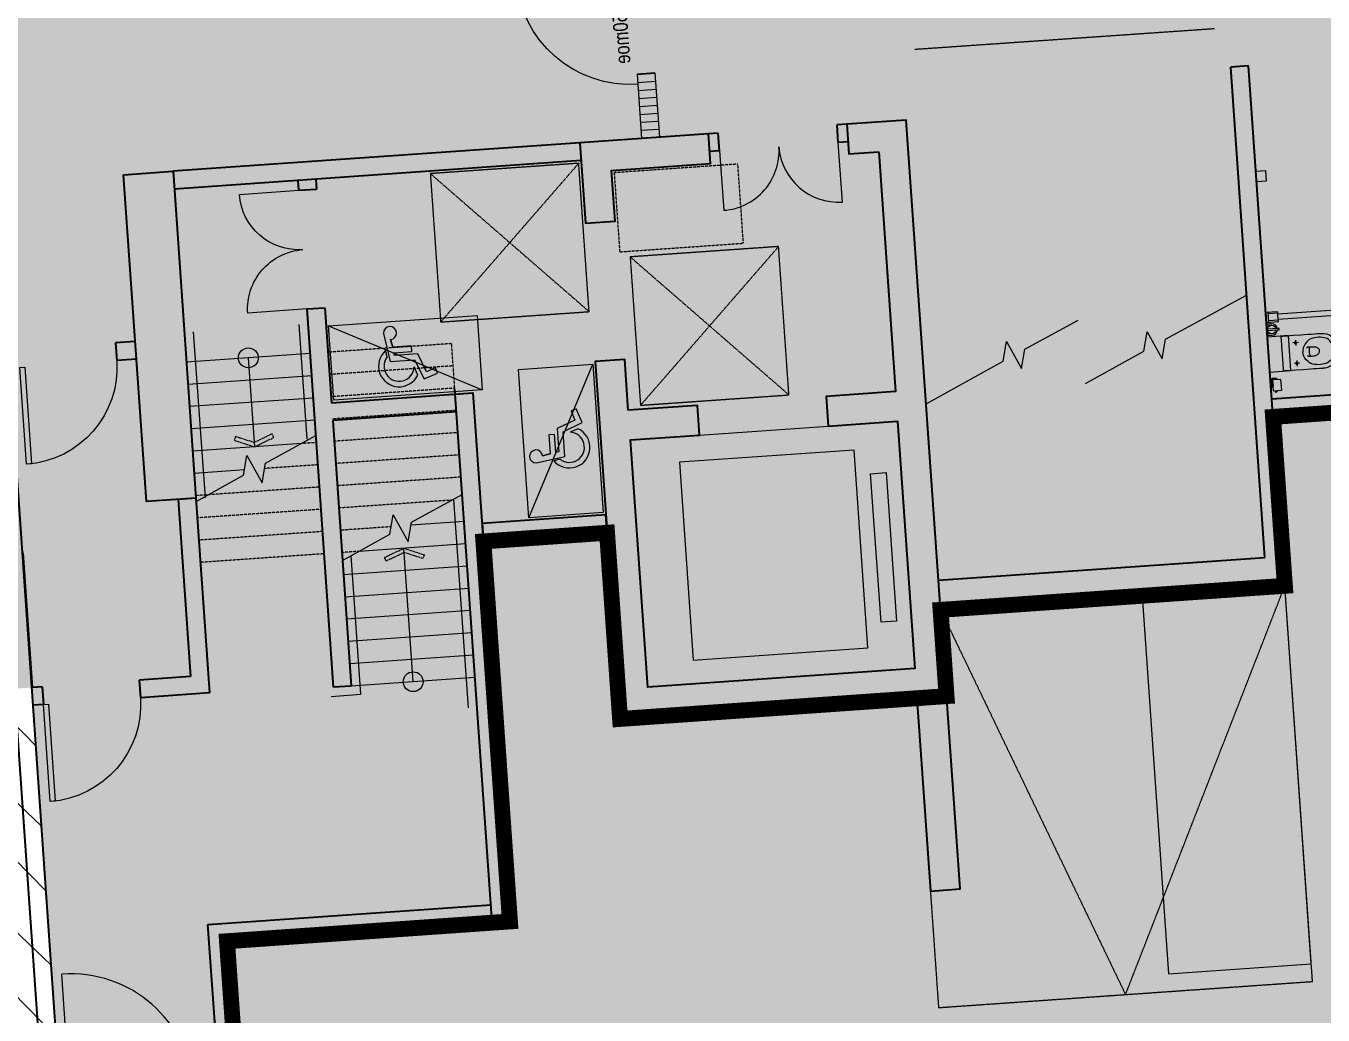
# Model space of a CAD drawing. Header units: millimetres. Extents: x 834311283 to 834708468, y 817882832 to 818197366.
# Drawn here: x 834592458 to 834605537, y 818024118 to 818034095 of the extents above; entities that cross this region are included whole.
import ezdxf
from ezdxf.xclip import XClip

# ---------------------------------------------------------------- set-up
doc = ezdxf.new("R2010")
doc.units = ezdxf.units.MM
doc.header["$LTSCALE"] = 3
doc.header["$XCLIPFRAME"] = 2
for name, pattern in [('ACAD_ISO04W033', [10, 8, -1, 0, -1]), ('B0701', [2.34375, 1.5625, -0.78125]), ('DIVIDE', [1.25, 0.5, -0.25, 0, -0.25, 0, -0.25]), ('HIDDEN', [0.375, 0.25, -0.125])]:
    doc.linetypes.add(name, pattern=pattern)
for name, color, linetype in [('_DEVELOPMENT BOUNDARY', 96, 'DIVIDE'), ('_SUBLEASE LINE', 10, 'DIVIDE'), ('BFA', 8, 'HIDDEN'), ('Hatch (CARR)', 252, 'Continuous'), ('UAJ-00XREF', 7, 'Continuous')]:
    doc.layers.add(name, color=color, linetype=linetype)
for name, color, linetype, lineweight in [('Hatch (LTC&CB)', 252, 'Continuous', 35), ('HATCH-SUBLEASE', 241, 'Continuous', 5), ('UAJ-05SYMB', 7, 'Continuous', 5), ('UAJ-22INWA', 6, 'Continuous', 35), ('UAJ-22INWA-bw', 3, 'Continuous', 35), ('UAJ-22INWA-h', 251, 'Continuous', 9), ('UAJ-22INWA-rc', 6, 'Continuous', 35), ('UAJ-23FLOR-h', 251, 'Continuous', 9), ('UAJ-23FLOR-y', 8, 'B0701', 9), ('UAJ-24STAI-a', 9, 'Continuous', 13), ('UAJ-24STAI-d', 7, 'Continuous', 5), ('UAJ-24STAI-x', 9, 'ACAD_ISO04W033', 5), ('UAJ-24STAI-y', 8, 'B0701', 9), ('UAJ-28STRU', 6, 'Continuous', 35), ('UAJ-32INFR', 7, 'Continuous', 25), ('UAJ-34RAIL-a', 1, 'Continuous', 13), ('UAJ-61ELEC', 6, 'Continuous', 13), ('UAJ-74TOIL', 8, 'Continuous', 9), ('UAJ-74TOIL-a', 8, 'Continuous', 9), ('UAJ-82MAIN-a', 7, 'Continuous', 5)]:
    doc.layers.add(name, color=color, linetype=linetype, lineweight=lineweight)
doc.layers.add('UAJ-01LAYO-$', color=32, linetype='Continuous', lineweight=5, plot=False)
doc.styles.add('Kowloon_standard', font='arial.ttf', dxfattribs={"width": 0.8, "height": 2.5})

# ---------------------------------------------------------------- blocks, each defined once
blk = doc.blocks.new('D1250')
at = {"layer": 'UAJ-32INFR'}
blk.add_line((0, 2.384185791015625e-07), (-1.192092895507812e-07, 1250), dxfattribs=at)
blk.add_arc((0, 1.192092895507812e-07), 1249.99999989376, 0, 90, dxfattribs=at)
blk = doc.blocks.new('GBP-LB02_LEV-6.53')
at = {"layer": 'UAJ-23FLOR-h'}
h = blk.add_hatch(dxfattribs=at)
h.set_pattern_fill('EARTH', color=256, scale=180, angle=45)
h.set_pattern_definition([(48.99890852994428, (833819452.4835471, 817786003.3590384), (-112.7268621600291, 1612.510668041472), [1143, -1143]), (48.99890852994428, (833819129.0015101, 817786284.568502), (-112.7268621600291, 1612.510668041472), [1143, -1143]), (48.99890852994428, (833818805.5194733, 817786565.7779655), (-112.7268621600291, 1612.510668041472), [1143, -1143]), (138.9989085299443, (833818791.4286155, 817786767.341799), (-1612.510668041472, -112.7268621600291), [1143, -1143]), (138.9989085299443, (833819072.638079, 817787090.823836), (-1612.510668041472, -112.7268621600291), [1143, -1143]), (138.9989085299443, (833819353.8475426, 817787414.3058729), (-1612.510668041472, -112.7268621600291), [1143, -1143])])
h.paths.add_polyline_path([(834607546.489914, 818192773.8916651), (834673232.9368618, 818197365.8780692), (834691373.7887626, 817937868.569913), (834685588.4607487, 817937127.6430434), (834685105.737498, 817940896.857602), (834650587.6674813, 817936476.1289068), (834651070.3907301, 817932706.9143615), (834551919.0352749, 817920008.601796), (834482026.6875536, 817893354.505612), (834383075.7475835, 817886437.076049), (834441506.4995006, 817949096.3580177), (834458453.7500002, 817967379.2999998), (834478637.6000003, 817989841.6999999), (834483448.3000003, 817995421.2999997), (834489786.8000002, 818002934.0999999), (834500656.3000004, 818016266.1), (834508244.2000003, 818025929.9), (834515683.5000002, 818035708.4999999), (834523692.1500002, 818046595.75), (834532219.3000002, 818058623.75), (834546606.4000003, 818080041.6), (834556456.7000003, 818095618.3000001), (834568418.3000003, 818115665.3), (834578621.5500003, 818133890.65), (834588349.1000003, 818152374.5), (834599172.5000002, 818174435.3000001)])
h.paths.add_polyline_path([(834640304.9205754, 818055632.724982), (834646290.8670971, 818056051.8197085), (834642791.68405, 818105910.8518904), (834636806.9000093, 818105492.4693737), (834634251.8150861, 818142031.4177986), (834610016.1973183, 818140337.1580075), (834609788.3040171, 818143597.0764725), (834587768.8782567, 818140310.2094649), (834567220.9581476, 818104369.6835257), (834565437.03285, 818101393.3793707), (834564610.1881045, 818100023.5882319), (834562784.5789996, 818096938.6312524), (834556654.2675333, 818087090.8253415), (834555720.087261, 818085606.747942), (834554860.1115384, 818084257.5104698), (834550875.6697745, 818078006.2196822), (834545204.9353101, 818069586.3739132), (834542258.3943995, 818065225.6315111), (834541362.7922996, 818063899.7744757), (834537651.0516131, 818058368.7728037), (834531077.6581107, 818048811.4306496), (834524249.2454296, 818039614.411969), (834520784.8111324, 818034888.8899139), (834515055.3396788, 818027075.672479), (834507323.9410119, 818017200.0913588), (834503054.2627076, 818011761.6223992), (834508701.854493, 817930984.42202), (834535271.705267, 817933687.1625333), (834599034.8614085, 817940173.2834697), (834631909.3504056, 817943517.3124893), (834645776.1065576, 817944927.9001964), (834645137.4445837, 817954063.3931775), (834645032.8383249, 817955559.7412419), (834644307.9897524, 817965928.697765), (834644203.3835472, 817967425.0458288), (834643505.5806562, 817977406.6319067), (834643400.9743955, 817978902.9799666), (834642523.6623843, 817991452.5625781), (834642419.056123, 817992948.9106454), (834641155.0647764, 818011283.8032656), (834643398.9266214, 818011440.903013)], flags=16)
h.paths.add_polyline_path([(834450838.26049, 817950881.8800887), (834498826.0982957, 817954236.5978773), (834500064.56546, 817936519.6245999), (834506621.1639228, 817936977.9811146), (834507095.3787206, 817930194.5365381), (834500538.7478187, 817929736.1777552), (834500559.3027261, 817929436.8825322), (834452571.8298296, 817926082.1901612)], flags=16)
at = {"layer": 'UAJ-22INWA-rc'}
blk.add_lwpolyline([(834592806.728719, 818023278.223179), (834592043.7580863, 818034192.2084942), (834591864.1963178, 818034179.6557542), (834592627.1670638, 818023265.6704421), (834592085.1543832, 818023227.7822833), (834592097.7247996, 818023048.2179267), (834592919.0381147, 818023105.6351657), (834592906.4854492, 818023285.1958003)], close=True, dxfattribs=at)
at = {"layer": 'UAJ-32INFR', "rotation": 3.998856175386646}
blk.add_blockref('D1250', (834592906.4854493, 818023285.1958001), dxfattribs=at)
blk = doc.blocks.new('GBP-STR-B02-L1')
at = {"layer": 'UAJ-28STRU'}
for p, q in [((834598042.4071919, 818032915.8434765), (834593942.3788391, 818032629.2200559)), ((834598054.9599366, 818032736.2817084), (834593954.9315839, 818032449.6582878))]:
    blk.add_line(p, q, dxfattribs=at)
for points in [[(834601056.0245696, 818032825.7862744), (834601225.1379356, 818030406.6902306), (834600526.8421704, 818030357.8740013), (834600547.7634115, 818030058.6043875), (834601246.0591767, 818030107.4206169), (834601420.402853, 818027613.5071696), (834598726.9763299, 818027425.2159992), (834598552.598009, 818029919.1270306), (834599250.659106, 818029967.926855), (834599229.7378649, 818030267.1964687), (834598531.7114125, 818030218.3990601), (834598495.9709588, 818030729.651317), (834598196.7013452, 818030708.730076), (834598448.6279602, 818027105.0251427), (834601441.3240942, 818027314.237556), (834601577.3121617, 818025368.985067), (834601876.5817753, 818025389.9063082), (834601334.3729421, 818033145.9771292), (834600735.8337148, 818033104.1346469), (834600756.754956, 818032804.8650333)], [(834598042.4071918, 818032915.8434765), (834598099.068887, 818032105.3216065), (834598398.3385006, 818032126.2428476), (834598362.5980465, 818032637.4951041), (834599360.1634256, 818032707.2325745), (834599339.2421844, 818033006.5021881)], [(834593443.5961497, 818032594.3513205), (834593942.3788391, 818032629.2200559), (834594172.8611798, 818029332.2664787), (834593674.0784904, 818029297.3977432)]]:
    blk.add_lwpolyline(points, close=True, dxfattribs=at)
at = {"layer": 'UAJ-28STRU', "elevation": -4.521864116861238e-09}
blk.add_lwpolyline([(834597158.7602748, 818025050.069998), (834596786.0134956, 818030382.0569483), (834596965.5752636, 818030394.6096929), (834597338.3220428, 818025062.6227425)], close=True, dxfattribs=at)
blk = doc.blocks.new('*U466')
at = {"layer": 'UAJ-74TOIL-a'}
blk.add_lwpolyline([(745.3031033825057, -24.9999954732165), (119.5230784528528, -24.99999737739563), (119.5230785720621, -49.99999749660492), (-2.384185791015625e-07, -50.00000023841858), (0, 49.99999976158142), (119.5230788104807, 50.00000250339508), (119.5230786912714, 25.00000250339508), (745.3031033825057, 25.00000440757421, -1.000000000166267)], format="xyb", close=True, dxfattribs=at)
for points in [[(19.99999988079071, -49.96079778671265), (20, 49.96160244941711)], [(119.5230785720621, 35.00000250339508), (19.99999988079071, 35.00000262260437)], [(119.5230788104807, 25.00000250339508), (119.5230785720621, -24.99999737739563)], [(119.5230788104807, -34.99999725818634), (19.99999988079071, -34.99999725818634)]]:
    blk.add_lwpolyline(points, dxfattribs=at)
blk = doc.blocks.new('*U475')
at = {"layer": 'UAJ-74TOIL-a'}
blk.add_lwpolyline([(-403.2547767960787, -176.5887717530568), (-401.1745811090077, -176.5887816244503), (-396.9964720581484, -176.5888014512893), (-382.9141568905179, -176.5888682776713), (-362.1431173442252, -176.5889668448071), (-335.8186394702789, -176.5890917653014), (-305.0760093197023, -176.5892376517295), (-271.0505129435478, -176.589399116725), (-197.6920657184819, -176.5897472327633), (-124.8255862032674, -176.5900930142088), (-91.41504946441273, -176.5902515609487), (-61.53336280609074, -176.5903933618683), (-36.31581227931019, -176.5905130295287), (-16.8976839351235, -176.5906051765342), (-4.414263824524824, -176.5906644155039), (-1.127846247763955, -176.5906800109078), (-0.000837998537463136, -176.5906853590277), (-0.0008191763627110049, -172.6242930121807), (-0.0007659832917852327, -161.4149233363278), (-0.0006833294464740902, -143.9972873784718), (-0.0005761249485658482, -121.4060961855866), (-0.0004492799198487774, -94.67606080470432), (-0.000307704511214979, -64.8418922828132), (-3.041350282728672e-09, -4.030880518257618e-09), (0.000307698457618244, 64.841892274766), (0.0004492738662520424, 94.67606079665711), (0.0005761188804171979, 121.4060961775394), (0.0006833233928773552, 143.99728737041), (0.0007659772381884977, 161.414923328266), (0.0008191703091142699, 172.6242930041335), (0.000837992483866401, 176.5906853509659), (-1.126170256742625, 176.5906906991004), (-4.412587833503494, 176.5907062944898), (-16.89600794410217, 176.5907655334595), (-36.31413628830342, 176.5908576804795), (-61.53168681506941, 176.5909773481399), (-91.4133734733914, 176.591119149045), (-124.8239102122461, 176.5912776957848), (-197.6903897274606, 176.5916234772303), (-271.0488369525265, 176.5919715932687), (-305.0743333286955, 176.5921330582642), (-335.8169634792575, 176.5922789447068), (-362.1414413532038, 176.5924038651865), (-382.9124808994966, 176.5925024323224), (-396.9947960671125, 176.5925692587043), (-401.1729051179864, 176.5925890855433), (-403.2531008050573, 176.5925989569369), (-406.7744779336354, 176.5511125279882), (-413.1181535237265, 176.2537493053824), (-421.8633544653421, 175.4411814304185), (-432.5893076484354, 173.8540810444392), (-458.3003782990418, 167.3189713047759), (-486.8851805953745, 154.5737972169591), (-501.2032983356912, 145.2241163957806), (-514.9775296573644, 133.5439359115553), (-527.7871014504199, 119.2739279055968), (-539.2112406048254, 102.1547645191895), (-548.8291740105633, 81.9271178937197), (-556.2201285576302, 58.33166017047188), (-560.9633311360085, 31.10906349078869), (-562.6380086356658, -4.030880518257618e-09), (-562.2106849056872, -15.77749652523198), (-560.9636239062092, -30.58636327923159), (-558.9494225753442, -44.4572755175468), (-556.2206778512191, -57.42090849170927), (-552.8299866720481, -69.50793745326519), (-548.8299459759, -80.74903765373165), (-544.2731527009746, -91.17488434465486), (-539.2122037853842, -100.816152777581), (-533.6996961672994, -109.7035182040127), (-527.7882267848618, -117.8676558755105), (-521.5303925762128, -125.3392410435772), (-514.9787904794939, -132.148948959788), (-508.1860174328467, -138.3274548756599), (-501.2046703744418, -143.9054340427392), (-486.8866419748665, -153.3825131365738), (-472.4454807859584, -160.8255882536032), (-458.3019623128785, -166.480061406095), (-444.876862060788, -170.5913346063171), (-432.590955534848, -173.4048098665662), (-421.8650182402489, -175.1658891990664), (-413.1198256821372, -176.1199746161437), (-409.6215010246378, -176.3710827352188), (-406.7761533656885, -176.5124681300513), (-404.6363796434744, -176.5748060521582)], close=True, dxfattribs=at)
for points in [[(-519.6289141061861, 1.204545791624696), (-518.0965493066469, 21.5065928697295), (-513.7301351656351, 41.54180856379389), (-506.8754036764149, 60.77683923071891), (-497.8780868322792, 78.67833122739103), (-487.083916626565, 94.7129309107113), (-474.8386250525073, 108.3472846375953), (-461.4879441034282, 119.048038764915), (-447.3776057726209, 126.2818396495713), (-431.8269456216804, 131.1193393306457), (-414.2910534964903, 134.908976884064), (-395.3194866025442, 137.5342730095144), (-375.461802145277, 138.8787484067434), (-355.2675573301385, 138.8259237754392), (-335.2863093625783, 137.2593198153045), (-316.0676154480752, 134.0624572260713), (-298.1610327920498, 129.1188567074423), (-281.1848356842529, 121.5875898352097), (-264.7423578730086, 110.9389588479389), (-249.3667531369865, 97.5233304680005), (-235.5911752548272, 81.69107141775021), (-223.9487780051859, 63.792548419573), (-214.9727151667321, 44.17812819581013), (-209.196140518121, 23.19817746881745), (-207.1522078380076, 1.20306296099443)], [(-519.6289141061861, 1.204545791624696), (-518.0967420066736, -19.10105949995341), (-513.7305180295807, -39.13906295374909), (-506.8759691070882, -58.37629537620523), (-497.8788221714203, -76.27958757376473), (-487.0848041547433, -92.31577035284135), (-474.8396419892961, -105.9516745198489), (-461.4890626072738, -116.6541308812302), (-447.3787929408572, -123.8899702434574), (-431.8281786933512, -128.7256951226736), (-414.2923225292034, -132.5141217406635), (-395.3207805483544, -135.1387615441199), (-375.4631088507449, -136.4831259797938), (-355.2688635362574, -136.4307264944655), (-335.2876007048908, -134.8650745348568), (-316.0688764564838, -131.6696815477189), (-298.1622468910209, -126.7280589797883), (-281.1859783059335, -119.1969286662352), (-264.7433994301682, -108.5482495159667), (-249.367667366736, -95.13218738610158), (-235.5919392185606, -79.29890813365637), (-223.9493720886094, -61.39857761567691), (-214.9731230798934, -41.78136168919445), (-209.1963492953801, -20.79742621129844), (-207.1522078380076, 1.20306296099443)], [(-249.4608997717587, 39.39197494235123), (-249.6656671605451, 39.77548434729397), (-250.2660872945416, 40.79412724319263), (-252.5705936039594, 43.94550159425125), (-256.20783431163, 47.26347416828503), (-258.474172443428, 48.49036484290264), (-261.0112250291277, 49.16542113806645), (-262.9163415772346, 49.3110663335101), (-265.8700435386709, 49.41391464196204), (-269.7280625839048, 49.47262981554377), (-274.346130383361, 49.4858756064059), (-279.5799786074786, 49.45231576665537), (-285.2853389267111, 49.3706140484137), (-297.5335225322488, 49.05743998498656), (-309.936534563516, 48.53566343309649), (-321.3402283840114, 47.79459440978826), (-326.3066601413302, 47.33848460164154), (-330.590457357277, 46.82354293201934), (-334.0473517023056, 46.2484331530286), (-336.533074846855, 45.61181901681994), (-340.8694785753469, 44.09432011550234), (-346.4542976184166, 41.82917816811823), (-352.7245403361012, 38.62986684303905), (-359.1172150884377, 34.3098598086217), (-365.069330235463, 28.68263073316484), (-367.7042430695001, 25.32051845142269), (-370.0178941371996, 21.56165328506904), (-371.9399094836117, 17.38271944262669), (-373.3999151537282, 12.76040113264753), (-374.3275371925265, 7.671382563668885), (-374.6524016450421, 2.092347944257199)], [(-250.2274430691614, -35.21931563751423), (-250.4322140977602, -35.60282309901959), (-251.0326438994816, -36.62146029638825), (-253.3371801179455, -39.7728127756418), (-256.9744523157424, -43.09075082911295), (-259.2408020916482, -44.31761999426817), (-261.777861084076, -44.99265221068345), (-263.6728677396168, -45.14460203997442), (-266.5989333720499, -45.26470440297271), (-270.4158344182506, -45.34909533505561), (-274.9833473150502, -45.39391087157128), (-280.1612484992511, -45.3952870478679), (-285.8093144076556, -45.34935989929363), (-297.9550461445324, -45.10013976898335), (-310.2987540202303, -44.61533876346948), (-321.7186495294009, -43.8640451656247), (-326.7316087386134, -43.37880373295047), (-331.0929441666376, -42.8153472582635), (-334.6624322503485, -42.1698117768974), (-337.299849426563, -41.43833332422946), (-341.5823183734174, -39.86577023408609), (-347.067080516892, -37.57459623808973), (-353.2075718861888, -34.37143506819848), (-359.4572285105096, -30.06291045631224), (-365.2694864190853, -24.45564613437455), (-367.8407896141143, -21.10455649835058), (-370.0977816411323, -17.35626583429985), (-371.9721420038113, -13.18660210867529), (-373.3955502058379, -8.571393288002582), (-374.2996857508115, -3.486467338749208), (-374.6162281424185, 2.092347772588255)], [(-276.1155740337272, 45.61153231091157), (-275.9693741031224, 45.2293227485934), (-275.5706868960406, 44.09484191342199), (-274.9793812895514, 42.22631158307195), (-274.2553261607682, 39.64195353520336), (-273.4583903867897, 36.35998954749084), (-272.6484428446711, 32.39864139756537), (-271.8853524115257, 27.77613086313067), (-271.2289879644522, 22.51067972183228), (-270.7392183805205, 16.62050975131569), (-270.4759125368291, 10.12384272928466), (-270.498939310477, 3.038900433384697), (-270.8681675785338, -4.616095358709572), (-271.6434662180982, -12.82292286935262), (-272.8847041062691, -21.56336032086983), (-274.6517501201452, -30.81918593558657), (-277.0044731367962, -40.57217793585733)], [(-169.2629214715125, 100.3976897482062), (-114.1875579738844, 100.3974283929419)], [(-150.3104176740017, 100.397599810778), (-150.2569405739632, 101.457458665609), (-150.0999790407514, 102.486608158084), (-149.8447224422707, 103.4798506427614), (-149.4963601465133, 104.4319884742144), (-149.060081521442, 105.3378240069724), (-148.5410759349907, 106.1921595956373), (-147.9445327551366, 106.9897975947388), (-147.2756413498428, 107.7255403588788), (-146.5395910870575, 108.3941902425868), (-145.7415713347291, 108.9905496004503), (-144.886771460835, 109.5094207869988), (-143.9803808333381, 109.9456061568344), (-143.0275888201722, 110.293908064501), (-142.0335847893002, 110.5491288645862), (-141.0035581086995, 110.7060709116049), (-139.9426981463184, 110.7595365601592), (-138.8839017955906, 110.7060608529573), (-137.855802947859, 110.5491090392898), (-136.8635914263868, 110.2938788138126), (-135.9124570544664, 109.9455678712111), (-135.0075896553608, 109.5093739062286), (-134.154179052377, 108.990494613492), (-133.3574150687928, 108.3941276877304), (-132.6224875278567, 107.7254708236287), (-131.9545862528757, 106.9897217158723), (-131.3589010671276, 106.1920780591317), (-130.8406217939191, 105.3377375481359), (-130.4049382564699, 104.4318978775409), (-130.0570402781159, 103.479756742061), (-129.8021176821057, 102.4865118363814), (-129.6453602917463, 101.4573608551873), (-129.5919579303009, 100.3975014931639), (-129.6453703463776, 99.33855101279914), (-129.8021375010139, 98.31007573535317), (-130.0570695215138, 97.31729752960382), (-130.4049765351374, 96.36543826425623), (-130.8406686691596, 95.45971980813192), (-131.3589560508699, 94.60536402995058), (-131.9546488075139, 93.80759279850463), (-132.6225570663664, 93.07162798254285), (-133.3574909547315, 92.40269145081402), (-134.1542605998548, 91.80600507211057), (-135.0076761290256, 91.28679071515216), (-135.9125476695044, 90.85027024876035), (-136.8636853485805, 90.50166554164025), (-137.8558992935286, 90.24619846258429), (-138.8839996316092, 90.0890908803558), (-139.9427964901115, 90.03556466367445), (-141.003655944718, 90.08910093898885), (-142.0336811349844, 90.24621828788077), (-143.0276827423659, 90.50169479235774), (-143.9804714483762, 90.8503085343691), (-144.8868579344853, 91.28683759595151), (-145.7416528822068, 91.80606005905429), (-146.5396669729962, 92.40275400567043), (-147.275710888367, 93.07169751779293), (-147.9445953097747, 93.80766867738566), (-148.541130918733, 94.60544556644163), (-149.0601283967117, 95.45980626696837), (-149.4963984251808, 96.36552886091522), (-149.8447516856686, 97.31739143028972), (-150.099998859645, 98.3101720570703), (-150.2569506285799, 99.33864882323542), (-150.3104176740017, 100.397599810778), (-150.3104176740017, 100.397599810778)], [(-140.5699743788718, 126.7024079180846), (-140.5702358134295, 71.61033570734435)], [(-168.7864136262069, -106.6210286069254), (-113.7000258229964, -106.6212900145183)], [(-149.8225410135638, -106.6211185982975), (-149.7690666932758, -105.5621326663968), (-149.6121245916001, -104.5334980456973), (-149.3569207302789, -103.5404540154268), (-149.0086611309816, -102.5882398547983), (-148.5725518154068, -101.6820948429813), (-148.0537988052383, -100.827258259189), (-147.4576081221894, -100.0289693826344), (-146.7891857879295, -99.29246749251615), (-146.053737824157, -98.62299186803284), (-145.2564702525997, -98.02578178839758), (-144.402589094927, -97.5060765327944), (-143.4973003728082, -97.06911538043641), (-142.5458101079566, -96.72013761050766), (-141.5533243220998, -96.46438250223582), (-140.525049036878, -96.30708933480491), (-139.466190274019, -96.25349738744262), (-138.4063010985701, -96.30709938914515), (-137.3771250713762, -96.46440232000896), (-136.383859585374, -96.72016685150447), (-135.4317020333983, -97.06915365500026), (-134.5258498083131, -97.50612340198131), (-133.6715003030113, -98.02583676384529), (-132.8738509103569, -98.62305441203353), (-132.1380990232283, -99.29253701795824), (-131.469442034504, -100.0290452530753), (-130.8730773370335, -100.827339788797), (-130.3542023237242, -101.68218129655), (-129.9180143874255, -102.5883304477757), (-129.5697109210159, -103.5405479139008), (-129.314489317374, -104.5335943663376), (-129.157546969378, -105.562230476542), (-129.1040812698775, -106.6212169159262), (-129.1575570243149, -107.6811060919717), (-129.3145091374754, -108.7102821208246), (-129.5697401669895, -109.7035476093733), (-129.918052670444, -110.6557051645505), (-130.3542492054257, -111.5615573933028), (-130.8731323295651, -112.4159069025336), (-131.4695046004344, -113.2135562992044), (-132.1381685756496, -113.9493081902183), (-132.8739268127974, -114.6179651825078), (-133.6715818694938, -115.2143298829906), (-134.5259363033256, -115.7332048986282), (-135.4317926718941, -116.1693928363093), (-136.3839535328007, -116.5176963029953), (-137.3772214436613, -116.7729179055896), (-138.4063989620627, -116.9298602510244), (-139.4662886455917, -116.9833259462321), (-140.5251469003706, -116.9298501966841), (-141.5534206943557, -116.7728980878019), (-142.5459040553978, -116.5176670619985), (-143.4973910113185, -116.1693545617309), (-144.4026755899249, -115.7331580294413), (-145.2565518190822, -115.2142749075429), (-146.0538137265976, -114.6179026385071), (-146.7892553403362, -113.9492386647762), (-147.4576706881198, -113.213480428778), (-148.05385379777, -112.4158253729402), (-148.5725986971083, -111.5614709397196), (-149.0086994139856, -110.6556145715585), (-149.3569499762525, -109.7034537109139), (-149.6121444117016, -108.7101858001843), (-149.7690767482127, -107.6810082818411), (-149.8225410135638, -106.6211185982975), (-149.8225410135638, -106.6211185982975)], [(-140.0879543799383, -80.31613820842176), (-140.088215789161, -135.4028705211822)]]:
    blk.add_lwpolyline(points, dxfattribs=at)
blk = doc.blocks.new('*U463')
at = {"layer": 'UAJ-74TOIL-a'}
for p, q in [((-43.00001065648848, -47.94223147107857), (-42.99999539723512, 0.05539113703628118)), ((-24.4692846211442, 4.233515937812626e-08), (-24.4692846211442, -3.275002246552503)), ((24.46928467113094, 4.233504569128854e-08), (-24.4692846211442, 4.233515937812626e-08)), ((24.46928467113094, -3.275002246552617), (24.46928467113094, 4.233504569128854e-08)), ((43.00474107543914, -47.94225893773682), (43.0047563346925, 0.05536367037802847)), ((-24.4692846211442, -3.275002246552503), (24.46928467113094, -3.275002246552617)), ((-7.025242328643799, -105.4944175481796), (-7.170368028230314, -3.275002246552503)), ((6.829631971765139, -3.275002246552617), (6.974817395210266, -105.5364198684692))]:
    blk.add_line(p, q, dxfattribs=at)
blk.add_lwpolyline([(-7.025242328643793, -105.4944175481796, -0.37929003162547), (-57.99525892455995, -47.94222841922647), (-57.99524061345437, 0.05539113703628118), (58.00000155091902, 0.05535756667381975), (57.99998934351061, -47.94226504144103, -0.3791608643878027), (6.974817395210266, -105.5364198684692), (7.000001550917204, -123.2750022465535), (-6.999998449085524, -123.2750022465535)], format="xyb", close=True, dxfattribs=at)
for start, end in [(99.59905271921203, 260.400947280788), (279.1389309496552, 80.86106905034485)]:
    blk.add_arc((-1.292768911298481e-05, -47.94224620142882), 42.9999997795676, start, end, dxfattribs=at)
blk = doc.blocks.new('*U474')
at = {"layer": 'UAJ-74TOIL-a'}
for p, q in [((-0.3454109135609542, 4.233515937812626e-08), (2.499336915207095e-08, 4.233515937812626e-08)), ((-72.24880822721343, -23.49995112805107), (-72.24881738276599, -54.49994807619771)), ((-66.24880517536121, -23.49995417990317), (-66.24881738276599, -54.49995112804982)), ((-6.000003026857485, -14.49995723174777), (-63.24998929352978, -14.49995723174777)), ((-6.000006078709248, -20.49995417990306), (-63.24922327894274, -20.49995417990306)), ((-63.24882043461776, -57.49995112804993), (-54.99999081945543, -57.49995723175414)), ((-63.24882043461776, -63.49995112805016), (-54.99999387130401, -63.49995417990226)), ((55.00000918054729, -57.49999690581024), (59.75118566908395, -57.49999690581024)), ((55.00000612869553, -63.49999385396541), (59.75118261723537, -63.49999690581046))]:
    blk.add_line(p, q, dxfattribs=at)
for points in [[(-20.99999997500572, -7.499954179897827), (-20.99999997500572, 4.233515937812626e-08), (21.00000002499246, 4.233515937812626e-08), (21.00000002499246, -7.499954179897827)], [(-6.000006078709248, -20.49995417990306), (-6.000006587351265, -22.49995417989827), (5.999993921291207, -22.4999572317505), (5.999995416072119, -20.4999602836035), (55.00002138794889, -20.49999690581114), (54.99999392129075, -105.4999908021078), (-55.00000607870879, -105.4999572317489), (-54.99998166390287, -20.49999690577237), (-6.000003026857485, -20.4999602836001)], [(-5.999999975005267, -7.499951128045723), (6.00000002499155, -7.499957231749931), (5.999993921291207, -22.4999572317505), (-6.000006078709248, -22.4999541798984)]]:
    blk.add_lwpolyline(points, close=True, dxfattribs=at)
blk.add_lwpolyline([(62.75118872093617, -54.49999385396507), (62.75119177278839, -39.4999938539645), (68.75119177278839, -39.49999995766166), (68.7511856690844, -54.49999385396507)], dxfattribs=at)
for centre, radius, start, end in [((-63.2488058518793, -23.49995508707434), 8.999998972285537, 90.00752543920821, 179.9999824903448), ((-63.24881579207386, -54.49995404150241), 8.999998972285537, 179.9999807568923, 269.992437808035), ((-63.24880584003085, -23.49995508830364), 2.999999993150819, 89.98808533380966, 180.0380072996895), ((-63.24881578022178, -54.49995404271033), 2.99999999315082, 179.961955947546, 270.0118779134071), ((59.7511888592785, -54.49999349197196), 2.999999993150819, 269.9880853338097, 0.03800729968949024), ((59.75118887113058, -54.49999349318705), 8.99999897228554, 270.0075254392082, 359.9999824903448)]:
    blk.add_arc(centre, radius, start, end, dxfattribs=at)
blk = doc.blocks.new('*U462')
at = {"layer": 'UAJ-74TOIL'}
blk.add_lwpolyline([(-211.081065029568, 176.5916870255224), (-0.0002874800893796932, 176.5916870255224), (-0.0002874526734719269, -176.590029803389), (-211.0810650021521, -176.590029803389)], close=True, dxfattribs=at)
for points in [[(-0.0002874526734719269, -450), (-50.00028745267347, -450)], [(-0.0002874526734719269, -450), (-0.0002874526734719269, -400)]]:
    blk.add_lwpolyline(points, dxfattribs=at)
at = {"layer": 'UAJ-74TOIL-a'}
blk.add_arc((-899.9999996457208, -341.1499336936726), 15.00000113248814, 180.0000018219357, 2.276173881119973e-06, dxfattribs=at)
at = {"layer": 'UAJ-74TOIL'}
for name, p, rotation in [('*U463', (-0.7129234466310095, 250.7958599652114), 270.550235509906), ('*U474', (-0.0002873334642004011, -313.2950149451432), 270.0000001644017)]:
    blk.add_blockref(name, p, dxfattribs=dict(at, rotation=rotation))
blk.add_blockref('*U475', (-138.1443100315868, 0.0006555556387439765), dxfattribs=at)
at = {"layer": 'UAJ-82MAIN-a', "rotation": 180}
blk.add_blockref('*U466', (-1.425559278764922, 375.0000324651423), dxfattribs=at)
blk = doc.blocks.new('BFA 1500 FREE SPACE')
at = {"layer": 'BFA', "ltscale": 5}
blk.add_lwpolyline([(-750.0000009536743, -749.9999995231628), (750.0000007152557, -750.0000001192093), (750.0000003576279, 750.0000007152557), (-750.0000004768372, 750.0000002384186)], close=True, dxfattribs=at)
for points in [[(750.0000003576279, 750.0000007152557), (-750.0000009536743, -749.9999995231628)], [(750.0000007152557, -750.0000001192093), (-750.0000007152557, 750.0000002384186)]]:
    blk.add_lwpolyline(points, dxfattribs=at)
blk = doc.blocks.new('D1050')
blk.add_line((2.384185791015625e-07, 1150), (1.192092895507812e-07, 0))
blk.add_arc((-0.01708555221557617, -1.192092895507812e-07), 1150.000000259058, 0, 89.9991462263538)
at = {"layer": 'UAJ-01LAYO-$', "insert": (237.1811995506287, 209.252718091011), "char_height": 149.9999999999999, "width": 342.4426757860987, "attachment_point": 1, "style": 'Kowloon_standard'}
blk.add_mtext('1050moe', dxfattribs=at)
blk = doc.blocks.new('D1200')
at = {"layer": 'UAJ-32INFR'}
for p, q in [((-1.192092895507812e-07, 600.0000002384186), (0, 1.192092895507812e-07)), ((1199.999999761581, 0), (1199.999999880791, 600))]:
    blk.add_line(p, q, dxfattribs=at)
for centre, radius, start, end in [((0, 0), 600, 0, 90), ((1199.999999880791, -2.384185791015625e-07), 599.9999999999999, 89.99999316981084, 180)]:
    blk.add_arc(centre, radius, start, end, dxfattribs=at)
blk = doc.blocks.new('DL-980')
at = {"color": 1}
blk.add_lwpolyline([(49.99999988079071, 0), (49.99999988079071, 980), (-1.192092895507812e-07, 980.0000001192093), (-1.192092895507812e-07, 0)], close=True, dxfattribs=at)
at = {"color": 8}
blk.add_arc((-1.192092895507812e-07, 0), 979.9999999999997, 0, 90, dxfattribs=at)
blk = doc.blocks.new('escalator 1 plan')
at = {"elevation": -1.828456248631483e-07}
blk.add_lwpolyline([(-1.192092895507812e-07, -1340), (12274.99999976158, -1340), (12275.00427937508, 51.99999988079071), (0.0001599788665771484, 52.03773701190948)], close=True, dxfattribs=at)
at = {"layer": 'UAJ-24STAI-a'}
for p, q in [((11101.10972011089, 52.00360870361328, -3.125727081231146), (11101.10929906368, -72.99650168418884, -3.125727081231146)), ((1402.377440094948, -232.9666382074356, -3.125727081231144), (11026.10892164707, -232.9962247610092, -3.125727081231146)), ((2732.152577996254, -232.9697040319443, -3.12572181066301), (2732.150095820427, -1054.969707965851, -3.125718360197744)), ((3035.952578306198, -232.9707272052765, -3.125721810663011), (3035.950095772743, -1054.970731139183, -3.125718360197744)), ((3339.752578258514, -232.9717503786087, -3.12572181066301), (3339.750095963478, -1054.971753954887, -3.125718360197744)), ((3643.552578210831, -232.9727734327316, -3.125721810663011), (3643.550095796585, -1054.972777366638, -3.125718360197743)), ((3947.352578282356, -232.9737964868546, -3.12572181066301), (3947.350095868111, -1054.973800301552, -3.125718360197744)), ((4251.152577877045, -232.9748195409775, -3.12572181066301), (4251.150095820427, -1054.974822998047, -3.125718360197744)), ((4554.95257806778, -232.9758425951004, -3.125721810663011), (4554.950096130371, -1054.975846529007, -3.125718360197744)), ((4858.752578139305, -232.9768657684326, -3.125721810663011), (4858.750095844269, -1054.97686958313, -3.125718360197743)), ((5162.55257833004, -232.9778889417648, -3.125721810663011), (5162.550095796585, -1054.977892518044, -3.125718360197744)), ((5466.352578282356, -232.9789119958878, -3.12572181066301), (5466.350095748901, -1054.978915691376, -3.125718360197744)), ((5770.152578473091, -232.97993516922, -3.125721810663011), (5770.150095939636, -1054.979938745499, -3.125718360197743)), ((6073.952577829361, -232.9809582233429, -3.125721810663011), (6073.950095891953, -1054.98096203804, -3.125718360197744)), ((6377.752578139305, -232.9819810390472, -3.12572181066301), (6377.750095844269, -1054.981984734535, -3.125718360197744)), ((6681.552577972412, -232.9830039739609, -3.125721810663011), (6681.550095796585, -1054.983008027077, -3.125718360197744)), ((6985.352578282356, -232.9840272665024, -3.125721810663011), (6985.35009598732, -1054.98403096199, -3.125718360197743)), ((7289.1525785923, -232.9850503206253, -3.12572181066301), (7289.150096058846, -1054.985054254532, -3.125718360197744)), ((7592.95257806778, -232.9860734939575, -3.12572181066301), (7592.950095891953, -1054.986077427864, -3.125718360197743)), ((7896.752578139305, -232.9870965480804, -3.125721810663011), (7896.750095844269, -1054.987100362778, -3.125718360197744)), ((8200.55257821083, -232.9881197214127, -3.12572181066301), (8200.550095677376, -1054.988123655319, -3.125718360197744)), ((8504.352578282356, -232.9891426563263, -3.125721810663011), (8504.35009586811, -1054.989146351814, -3.125718360197744)), ((8808.152578353882, -232.9901657104492, -3.12572181066301), (8808.150095701218, -1054.990169644356, -3.125718360197744)), ((9111.952578186989, -232.9911891222, -3.125721810663011), (9111.950096011162, -1054.991192579269, -3.125718360197743)), ((9415.79996395111, -232.9922159910202, -3.12572181066301), (9415.797483563423, -1054.992219924927, -3.125718360197744)), ((9719.599964022636, -232.9932392835617, -3.12572181066301), (9719.597483634949, -1054.993242740631, -3.125718360197744)), ((10023.39996421337, -232.9942618608475, -3.12572181066301), (10023.39748370647, -1054.994265556335, -3.125718360197744)), ((10327.19996416569, -232.9952847957611, -3.125721810663011), (10327.19748353958, -1054.99528837204, -3.125718360197744)), ((11026.10876047611, -232.9962440729141, -3.125727081231146), (11026.10627901554, -1054.996247529984, -3.125723630765878)), ((11026.10892152786, -232.9962247610092, -3.125727081231146), (11101.10902965069, -152.9966393709183, -3.125727081231146)), ((1402.375266313553, -1054.966642379761, -3.125723630765878), (11026.10612475872, -1054.996228814125, -3.125723630765878)), ((11026.10612475872, -1054.996228814125, -3.125723630765878), (11101.1060103178, -1134.99663579464, -3.125723630765879)), ((11101.10531902313, -1339.999999880791, -3.125723630765879), (11101.10574030876, -1214.996502041817, -3.125723630765879))]:
    blk.add_line(p, q, dxfattribs=at)
at = {"layer": 'UAJ-24STAI-d'}
blk.add_line((2428.641916155815, -669.9874775409698, 5.270568133930453e-06), (10023.68930327892, -670.013054728508, 5.270568134818632e-06), dxfattribs=at)
at = {"layer": 'UAJ-34RAIL-a'}
for p, q in [((11664.21342480183, -72.99812293052673, -6.251455639292034), (11664.21315550804, -152.9981223344803, -6.251455639292034)), ((11664.21013569832, -1134.99812245369, -6.251452188826766), (11664.20986640453, -1214.99812245369, -6.251452188826766))]:
    blk.add_line(p, q, dxfattribs=at)
for points, elevation in [([(449.7125519514084, -152.9637323617935), (449.7128170728683, -72.963738322258), (11664.21342432499, -72.99812281131744)], -3.125721940737723), ([(11664.2131550312, -152.9981224536896), (449.7125474214554, -152.963739991188)], -3.125721940736413), ([(449.7095313072205, -1134.963732361794), (449.7092584371567, -1214.963738083839), (11664.20986628532, -1214.998122572899)], -3.125718412970757), ([(11664.21013605595, -1134.99812245369), (449.7095277309418, -1134.963738679886)], -3.125718412969447)]:
    blk.add_lwpolyline(points, dxfattribs=dict(at, elevation=elevation))
blk = doc.blocks.new('GBP-P32-LB02_LEV-6.53')
at = {"layer": 'UAJ-22INWA-h'}
h = blk.add_hatch(dxfattribs=at)
h.set_pattern_fill('ANSI31', color=256, scale=20)
h.set_pattern_definition([(48.99890852494055, (0, 0), (-47.92326472418118, 41.66066127866974), [])])
h.paths.add_polyline_path([(834598620.5561972, 818033607.8468916), (834598800.1179653, 818033620.3996364), (834598845.4473209, 818032971.9821402), (834598665.8855528, 818032959.4293956)])
at = {"layer": 'UAJ-24STAI-x'}
for points in [[(834594558.2296052, 818029915.6200751), (834594763.3216784, 818029849.7623389), (834594957.2557566, 818029943.5150633), (834594939.8463128, 818029979.5277175), (834594760.3172963, 818029892.7387706), (834594570.4590796, 818029953.704717)], [(834596074.3185511, 818028733.4702231), (834596268.2526289, 818028827.2229475), (834596473.3447025, 818028761.3652114), (834596461.1152277, 818028723.2805694), (834596271.257011, 818028784.2465159), (834596091.7279947, 818028697.4575688)]]:
    blk.add_hatch(color=256, dxfattribs=at).paths.add_polyline_path(points)
at = {"layer": 'UAJ-05SYMB'}
for p, q in [((834596101.212937, 818030756.498423), (834596084.7338185, 818030819.6430486)), ((834596408.8925892, 818030573.8175404), (834596373.0849742, 818030655.4908959)), ((834598025.8619986, 818030032.3395678), (834597944.1886431, 818029996.5319527)), ((834597843.181116, 818029724.6599156), (834597780.0364903, 818029708.1807971))]:
    blk.add_line(p, q, dxfattribs=at)
at = {"layer": 'UAJ-05SYMB', "flags": 128}
for points in [[(834595509.9493554, 818031069.7417213), (834597006.2974236, 818031174.347927), (834597058.6005266, 818030426.1738917), (834595562.2524573, 818030321.5676858), (834595509.9497113, 818031069.7366147), (834597058.6005259, 818030426.1738915)], [(834596063.9084802, 818030993.8838065), (834596129.3628443, 818030708.8311235), (834596376.4324011, 818030726.1031804), (834596472.583282, 818030534.2167221), (834596609.1352345, 818030593.3979468), (834596588.9383223, 818030645.7967789), (834596496.5440602, 818030606.2026805), (834596409.4652144, 818030786.3313777), (834596174.760872, 818030769.9237442), (834596168.6244942, 818030798.4542377), (834596349.7797979, 818030811.1183827), (834596345.7493384, 818030868.7724212), (834596156.3505539, 818030855.5319937)], [(834597529.9378177, 818029133.3963339), (834597425.331612, 818030629.7444022), (834598173.5056473, 818030682.0475051), (834598278.1118531, 818029185.6994358), (834597529.9429243, 818029133.3966899), (834598173.5056474, 818030682.0475044)], [(834597605.7957325, 818029687.3554587), (834597890.8484155, 818029752.8098229), (834597873.5763586, 818029999.8793796), (834598065.4628168, 818030096.0302606), (834598006.2815921, 818030232.582213), (834597953.88276, 818030212.3853009), (834597993.4768585, 818030119.9910388), (834597813.3481612, 818030032.912193), (834597829.7557948, 818029798.2078506), (834597801.2253013, 818029792.0714728), (834597788.5611563, 818029973.2267765), (834597730.9071177, 818029969.196317), (834597744.1475452, 818029779.7975324)]]:
    blk.add_lwpolyline(points, dxfattribs=at)
for points in [[(834596134.3947945, 818030932.6086276), (834596156.3505547, 818030855.5319839)], [(834597667.0709114, 818029757.841773), (834597744.1475551, 818029779.7975333)]]:
    blk.add_lwpolyline(points, close=True, dxfattribs=at)
at = {"layer": 'UAJ-05SYMB'}
for centre, radius, start, end in [((834596129.1916037, 818030997.8019137), 65.4005946380925, 274.5632075545014, 183.4346096129168), ((834596221.1190937, 818030662.8486555), 207.8110320528848, 131.0178944155705, 334.6324520774307), ((834596221.1190938, 818030662.8486556), 152.1438970437026, 142.0092570967356, 357.2280626132683), ((834597936.8308835, 818029844.5660722), 207.8110320528848, 221.0178930952789, 64.63245284881181), ((834597936.8308834, 818029844.5660723), 152.1438970437026, 232.009260863138, 87.22806132894253), ((834597601.8776252, 818029752.6385822), 65.4005946380925, 4.563207316829222, 273.4346091868017)]:
    blk.add_arc(centre, radius, start, end, dxfattribs=at)
at = {"layer": 'UAJ-22INWA'}
for p, q in [((834599438.9987217, 818033013.4759356), (834599339.2421844, 818033006.5021887)), ((834599451.5514665, 818032833.9141673), (834599438.9987217, 818033013.4759356)), ((834600735.8337148, 818033104.1346469), (834600636.0771765, 818033097.1608999)), ((834600648.6299212, 818032917.5991317), (834600636.0771766, 818033097.1609001)), ((834600748.3864594, 818032924.5728787), (834600648.6299212, 818032917.5991317)), ((834599451.5514663, 818032833.9141674), (834599351.7949289, 818032826.9404205)), ((834596786.0134952, 818030382.0569538), (834596782.5266217, 818030431.9352227))]:
    blk.add_line(p, q, dxfattribs=at)
at = {"layer": 'UAJ-22INWA-bw', "lineweight": -3}
for p, q in [((834598800.1179653, 818033620.3996363), (834598620.5561973, 818033607.8468918)), ((834598620.5561973, 818033607.8468916), (834598665.8855529, 818032959.4293956)), ((834598800.1179653, 818033620.3996364), (834598845.447321, 818032971.9821402))]:
    blk.add_line(p, q, dxfattribs=at)
at = {"layer": 'UAJ-22INWA-rc'}
for p, q in [((834604784.6891253, 818033692.0828356), (834604605.1273572, 818033679.5300909)), ((834604950.811017, 818028734.6697518), (834604605.1273572, 818033679.5300909)), ((834605151.2940263, 818028447.9528829), (834604784.6891253, 818033692.0828356)), ((834595208.8620546, 818032437.0735867), (834595201.8883076, 818032536.8301243)), ((834595381.4500757, 818032549.3828688), (834595388.4238229, 818032449.6263312)), ((834595208.8620546, 818032437.0735866), (834595388.4238228, 818032449.6263312)), ((834595292.5470197, 818031239.9951319), (834595472.1087879, 818031252.5478765)), ((834595559.2928449, 818027424.3075593), (834595292.5470194, 818031239.995132)), ((834595472.1087878, 818031252.5478764), (834595539.0567596, 818030294.8851146)), ((834593561.1255238, 818030913.141705), (834593361.6124356, 818030899.1942104)), ((834593361.6124355, 818030899.1942116), (834593374.1651801, 818030719.6324435)), ((834593573.6782684, 818030733.5799383), (834593374.1651803, 818030719.6324435)), ((834595539.0567596, 818030294.8851146), (834596965.5752513, 818030394.6096977)), ((834607239.1941439, 818030486.2890941), (834605019.645808, 818030331.1256472)), ((834605032.1639079, 818030151.5614574), (834608573.5210154, 818030399.1294715)), ((834604840.0840399, 818030318.5729029), (834604840.049395, 818030318.570481)), ((834596798.5662279, 818030202.4951847), (834595551.6095042, 818030115.3233464)), ((834595551.6095042, 818030115.3233464), (834595738.8546132, 818027436.860304)), ((834594172.8611921, 818029332.2664746), (834593993.2994239, 818029319.71373)), ((834594172.8611797, 818029332.2664787), (834594310.243996, 818027367.0626824)), ((834593993.2994118, 818029319.7137291), (834594118.1294832, 818027534.0717057)), ((834592427.1819172, 818028779.1806685), (834592522.0248767, 818027422.4917533)), ((834601658.844971, 818028504.5360785), (834604950.811017, 818028734.6697518)), ((834601679.7662121, 818028205.2664648), (834605151.2940263, 818028447.9528829)), ((834594118.1294832, 818027534.0717057), (834593599.4391011, 818027497.1843239)), ((834593599.4391012, 818027497.184324), (834593611.9918458, 818027317.6225557)), ((834592621.7814143, 818027429.4655001), (834592522.0248765, 818027422.491753)), ((834592621.7814144, 818027429.4655002), (834592634.3341591, 818027249.9037321)), ((834594310.243996, 818027367.0626824), (834593611.9918456, 818027317.6225557)), ((834595738.8546132, 818027436.860304), (834595559.2928449, 818027424.3075593)), ((834592634.3341588, 818027249.903732), (834592534.5776212, 818027242.9299849)), ((834594293.1705357, 818025030.1826047), (834597146.2075193, 818025229.6317708)), ((834594407.8212651, 818023390.1518273), (834594293.1705357, 818025030.1826047)), ((834597338.3220323, 818025062.6227474), (834594485.2850487, 818024863.1735812)), ((834594485.2850487, 818024863.1735812), (834594708.0741137, 818021675.642423))]:
    blk.add_line(p, q, dxfattribs=at)
at = {"layer": 'UAJ-22INWA-rc', "lineweight": -3}
for p, q in [((834604959.0061612, 818032632.4998052), (834604859.2496233, 818032625.5260586)), ((834604965.9705443, 818032532.7424293), (834604959.0061612, 818032632.4998052)), ((834604866.2233832, 818032525.7693373), (834604965.9705443, 818032532.7424293))]:
    blk.add_line(p, q, dxfattribs=at)
at = {"layer": 'UAJ-22INWA-rc'}
blk.add_lwpolyline([(834597070.3558133, 818028895.7677107), (834598317.3125368, 818028982.9395489), (834598304.7597922, 818029162.501317), (834597057.8030685, 818029075.3294789)], close=True, dxfattribs=at)
at = {"layer": 'UAJ-23FLOR-y'}
blk.add_line((834604441.4354427, 818034065.9548035), (834601421.1547525, 818033856.8087816), dxfattribs=at)
at = {"layer": 'UAJ-24STAI-a'}
for p, q in [((834594700.4464226, 818030747.5633974), (834594763.3216785, 818029849.762339, -0.6243605610455105)), ((834596362.3288782, 818027480.5048265), (834596268.252629, 818028827.2229475))]:
    blk.add_line(p, q, dxfattribs=at)
for points, elevation in [([(834603142.1592263, 818030487.7711905), (834603729.6154193, 818030813.283311), (834603763.2136781, 818031010.540046), (834603914.6857867, 818030737.2042627), (834603948.2840457, 818030934.4609976), (834604765.8662953, 818031380.2267326)], 8.09505303180913e-05), ([(834601534.4681962, 818030283.3113583), (834602312.0749876, 818030714.1867814), (834602345.6732465, 818030911.4435164), (834602497.1453551, 818030638.1077331), (834602530.7436141, 818030835.364468), (834603068.3075212, 818031128.4573896)], 1.314183289968796e-07), ([(834594175.2138513, 818029298.6124936), (834594653.367578, 818029563.5596257), (834594686.9658369, 818029760.8163607), (834594838.4379455, 818029487.4805775), (834594872.0362045, 818029684.7373123), (834595381.8401085, 818029962.6948048)], -0.1485062598244112), ([(834595650.3273507, 818028703.2058052), (834596128.4810774, 818028968.1529373), (834596162.0793363, 818029165.4096723), (834596313.5514449, 818028892.073889), (834596347.1497039, 818029089.3306239), (834596856.9536079, 818029367.2881163)], -0.1485062598244112)]:
    blk.add_lwpolyline(points, dxfattribs=dict(at, elevation=elevation))
for points in [[(834595323.9288813, 818030791.0907131), (834594076.9639639, 818030704.0360817)], [(834595339.5987148, 818030566.637029), (834594092.6337974, 818030479.5823976)], [(834595355.2685484, 818030342.183345), (834594108.303631, 818030255.1287135)], [(834595370.9383819, 818030117.7296609), (834594123.9734645, 818030030.6750294)], [(834595235.1213998, 818029882.700195), (834594139.643298, 818029806.2213453)], [(834594662.4999248, 818029617.1760025), (834594155.3131316, 818029581.7676612)], [(834596875.8189473, 818029095.3044901), (834596341.799954, 818029057.9220266)], [(834596891.6364602, 818028870.8611394), (834595817.1537586, 818028795.6450686)], [(834596907.3484882, 818028646.410405), (834595660.2944727, 818028559.1139759)], [(834596923.0394192, 818028421.9581938), (834595676.0065008, 818028334.6632416)], [(834596938.6670591, 818028197.5015521), (834595691.7185289, 818028110.2125072)], [(834596954.3790871, 818027973.0508177), (834595707.4305569, 818027885.7617729)], [(834596970.091115, 818027748.6000834), (834595723.142585, 818027661.3110385)], [(834596985.8031431, 818027524.149349), (834595738.8546131, 818027436.8603041)]]:
    blk.add_lwpolyline(points, dxfattribs=at)
at = {"layer": 'UAJ-24STAI-a', "elevation": 0.1550280767211433}
blk.add_lwpolyline([(834603979.8424027, 818024534.2564869), (834605417.8636901, 818024634.7852031), (834605151.2940254, 818028447.9528828), (834603713.272738, 818028347.4241666)], close=True, dxfattribs=at)
at = {"layer": 'UAJ-24STAI-a'}
for centre, radius in [((834594700.4464229, 818030747.5633978), 100), ((834596362.3288784, 818027480.5048262), 99.99999999999999)]:
    blk.add_circle(centre, radius, dxfattribs=at)
at = {"layer": 'UAJ-24STAI-x', "elevation": -0.6243605610455105}
for points in [[(834594558.2296052, 818029915.6200751), (834594763.3216784, 818029849.7623389), (834594957.2557566, 818029943.5150633), (834594939.8463128, 818029979.5277175), (834594760.3172963, 818029892.7387706), (834594570.4590796, 818029953.704717)], [(834596074.3185511, 818028733.4702231), (834596268.2526289, 818028827.2229475), (834596473.3447025, 818028761.3652114), (834596461.1152277, 818028723.2805694), (834596271.257011, 818028784.2465159), (834596091.7279947, 818028697.4575688)]]:
    blk.add_lwpolyline(points, close=True, dxfattribs=at)
at = {"layer": 'UAJ-24STAI-y', "ltscale": 0.25}
blk.add_line((834596786.0134957, 818030382.0569483, -4.521864116861238e-09), (834596750.1227231, 818030890.9103651), dxfattribs=at)
at = {"layer": 'UAJ-24STAI-y'}
for p, q in [((834601577.2858894, 818025368.974117), (834601659.4658313, 818024193.424381)), ((834601659.4658312, 818024193.424381), (834605430.2898695, 818024457.0338995))]:
    blk.add_line(p, q, dxfattribs=at)
at = {"layer": 'UAJ-24STAI-y', "ltscale": 0.25}
blk.add_lwpolyline([(834598445.0359619, 818031816.2446824), (834599691.9926854, 818031903.4165205), (834599636.2027091, 818032701.4688236), (834598389.2459855, 818032614.2969855)], close=True, dxfattribs=at)
for points in [[(834596750.1227231, 818030890.9103651), (834595503.174193, 818030803.6213202)], [(834596765.8347511, 818030666.4596307), (834595518.886221, 818030579.1705859)], [(834596781.5467792, 818030442.0088964), (834595534.5982491, 818030354.7198515)], [(834596797.2588072, 818030217.558162), (834595550.3102771, 818030130.2691171)], [(834596812.9708352, 818029993.1074276), (834595566.0223051, 818029905.8183827)], [(834595386.6082155, 818029893.2759768), (834595235.1213996, 818029882.700195)], [(834596828.6828632, 818029768.6566932), (834595581.7343332, 818029681.3676484)], [(834595402.278049, 818029668.8222927), (834594862.9117715, 818029631.1673981)], [(834596844.3948913, 818029544.2059588), (834595597.4463612, 818029456.916914)], [(834595417.9478825, 818029444.3686086), (834594170.9829651, 818029357.3139771)], [(834595433.6177161, 818029219.9149245), (834594186.6527987, 818029132.860293)], [(834596756.4666576, 818029312.5001861), (834595613.1583892, 818029232.4661796)], [(834595449.2875496, 818028995.4612404), (834594202.3226322, 818028908.4066089)], [(834596141.3815811, 818029043.8923149), (834595628.8704172, 818029008.0154452)], [(834595464.9573832, 818028771.0075563), (834594217.9924657, 818028683.9529248)], [(834595817.1537597, 818028795.6450694), (834595644.5824453, 818028783.5647109)]]:
    blk.add_lwpolyline(points, dxfattribs=at)
at = {"layer": 'UAJ-24STAI-y'}
for points in [[(834601680.070806, 818028205.2877578), (834603544.8778503, 818024325.2291404), (834605151.2940255, 818028447.9528828)], [(834605430.2898695, 818024457.0338995), (834605151.2940255, 818028447.9528828)]]:
    blk.add_lwpolyline(points, dxfattribs=at)
at = {"layer": 'UAJ-32INFR', "lineweight": -2}
blk.add_line((834599250.6591184, 818029967.92685), (834600547.4941111, 818030058.5855616), dxfattribs=at)
at = {"layer": 'UAJ-34RAIL-a'}
for p, q in [((834595294.1288105, 818029926.8138257), (834595213.1986727, 818031084.4856894)), ((834596770.0464491, 818029319.9042188), (834596916.9715855, 818027218.2016281))]:
    blk.add_line(p, q, dxfattribs=at)
for points in [[(834594145.460241, 818031009.9424117), (834594264.339972, 818029336.4358821)], [(834595535.6416754, 818027332.442991), (834595834.8104593, 818027353.3571833), (834595738.6046219, 818028752.1206385)]]:
    blk.add_lwpolyline(points, dxfattribs=at)
at = {"layer": 'UAJ-61ELEC'}
for points in [[(834600947.2297966, 818027822.1522655), (834600808.1262485, 818029817.3089541), (834599047.4002389, 818029694.5533153), (834599186.5037855, 818027699.3966343)], [(834601079.4786053, 818028081.9796199), (834600975.1509422, 818029578.3471301), (834601130.0526686, 818029589.1469747), (834601234.3803318, 818028092.7794594)]]:
    blk.add_lwpolyline(points, close=True, dxfattribs=at)
at = {"rotation": 3.99357569662831}
for p in [(834597335.8188057, 818031909.1867716), (834599350.6275879, 818031069.3006114)]:
    blk.add_blockref('BFA 1500 FREE SPACE', p, dxfattribs=at)
at = {"layer": 'UAJ-32INFR'}
for name, p, xscale, rotation in [('D1050', (834598547.3318532, 818034655.2905397), -0.9999999999999999, 93.99890854048927), ('D1200', (834595208.8620551, 818032437.0735865), -1, 93.99890850033344), ('DL-980', (834592396.5511088, 818030651.2897226), -1, 183.9989086408417), ('DL-980', (834592634.3777746, 818027249.2798328), -1, 183.9989086408417)]:
    blk.add_blockref(name, p, dxfattribs=dict(at, xscale=xscale, rotation=rotation))
at = {"layer": 'UAJ-32INFR', "rotation": 183.9989085254117}
blk.add_blockref('D1200', (834600648.6299212, 818032917.5991317), dxfattribs=at)
at = {"layer": 'UAJ-61ELEC', "extrusion": (3.50515696218402e-09, 2.450455366140766e-10, 1)}
ref = blk.add_blockref('escalator 1 plan', (834603825.2960817, 818021461.9786583, 3.125947951150026), dxfattribs=dict(at, rotation=93.99908467111867))
XClip(ref).set_block_clipping_path([(-757768711.9041821, 889518253.8128234), (-757768054.0518432, 889516521.7253057), (-757765358.9241985, 889516333.0389463), (-757765241.5112044, 889518011.1890377)])
ref = blk.add_blockref('escalator 1 plan', (834602407.7556806, 818021362.8816969, 3.125862139053158), dxfattribs=dict(at, rotation=93.99908467111867))
XClip(ref).set_block_clipping_path([(-757768696.3374925, 889518453.5114892), (-757768072.8291221, 889516817.0000273), (-757765260.2113659, 889516391.099814), (-757765134.3242714, 889518204.4555551)])
at = {"layer": 'UAJ-74TOIL-a', "xscale": -1, "rotation": 4.004754226497108}
blk.add_blockref('*U462', (834604988.2456874, 818030780.028784), dxfattribs=at)

msp = doc.modelspace()

# ---------------------------------------------------------------- hatches: boundary and pattern name
at = {"layer": 'Hatch (CARR)'}
h = msp.add_hatch(dxfattribs=at)
h.set_pattern_fill('ANSI32', color=256, scale=100, angle=90)
h.set_pattern_definition([(135, (0, 0), (-673.5192090801866, -673.5192090801866), []), (135, (2.749411666127753e-14, 449.013), (-673.5192090801866, -673.5192090801866), [])])
h.paths.add_polyline_path([(834599172.2510185, 818035180.1486524), (834593959.9586673, 818034815.7694436), (834593861.2626673, 818036227.3240664), (834591912.7381847, 818036091.1055124), (834591602.3474104, 818040531.8669494), (834585078.4040407, 818040075.7796683), (834585996.9774617, 818026935.9796711), (834592517.0387259, 818027422.1199822), (834592806.728832, 818023278.2231869), (834592085.1720549, 818023227.7796949), (834592458.3072497, 818017889.6082431), (834592278.7457517, 818017877.0555173), (834592360.6423095, 818016705.5594631), (834592172.4835542, 818016692.4057232), (834591851.4342595, 818016669.9619164), (834580096.5919983, 818015848.2083055), (834579617.3731202, 818022703.2341712), (834578992.6807954, 818022659.5633891), (834577313.5740992, 818046678.5227253), (834573647.9243163, 818046437.2544305), (834571653.8691905, 818046282.5412154), (834552827.7991648, 818044966.8301649), (834552353.6059248, 818051749.9663502), (834556214.7266442, 818052019.892559), (834555944.611415, 818055883.77809), (834562743.0786421, 818056359.0430883), (834562614.0644405, 818058204.538425), (834583305.6568365, 818059651.0400388), (834583654.2497317, 818054664.9385744), (834585643.4070015, 818054804.0289356), (834585818.1044446, 818052305.0562044), (834583383.308418, 818052134.8452898), (834584120.3846432, 818041591.0777498), (834591038.3419254, 818042074.6960176), (834591038.015082, 818042079.3713813), (834598753.8896163, 818042618.7705066), (834599052.6832131, 818038324.4654773), (834598952.926676, 818038317.4917307)])
at = {"layer": 'Hatch (LTC&CB)'}
for points in [[(834607938.2542744, 818039498.5624678), (834606920.7375878, 818039427.430248), (834606908.1848431, 818039606.9920161), (834606908.1856178, 818039606.9923342), (834606908.1859505, 818039606.9875736), (834606554.0491335, 818039582.235214), (834606641.3312417, 818038333.7011199), (834604465.7894558, 818038181.6140642), (834604483.1964995, 818037931.8237323), (834604034.3540351, 818037900.8432785), (834603820.2600008, 818040963.3689901), (834598892.2523967, 818040618.8634667), (834599052.6832131, 818038324.4654772), (834598952.926676, 818038317.4917307), (834599172.2510186, 818035180.1486522), (834593959.9586673, 818034815.7694436), (834593861.2714828, 818036227.3246828), (834591912.7381847, 818036091.1055124), (834592180.984504, 818032229.236219), (834592806.728832, 818023278.2231869), (834594587.3647605, 818023402.6788216), (834594485.2850488, 818024863.1735814), (834597338.3220323, 818025062.6227474), (834597070.3558133, 818028895.7677108), (834598317.3471706, 818028982.94197), (834598448.6279596, 818027105.0251507), (834601740.2894089, 818027335.1375309), (834601680.070806, 818028205.2877578), (834605151.8679795, 818028447.9930068), (834605032.1639079, 818030151.5614575), (834608573.521003, 818030399.1294786)], [(834591602.348357, 818040531.8534086), (834585078.4040406, 818040075.7796682), (834585996.9768962, 818026935.9796288), (834592522.0248768, 818027422.4917531)]]:
    msp.add_hatch(color=256, dxfattribs=at).paths.add_polyline_path(points)
at = {"layer": 'HATCH-SUBLEASE'}
h = msp.add_hatch(color=256, dxfattribs=at)
h.dxf.hatch_style = 1
h.paths.add_polyline_path([(834597070.3558133, 818028895.7677108), (834597338.3220323, 818025062.6227474), (834594485.2850487, 818024863.1735812), (834594708.1177104, 818021675.6454701), (834593966.5660799, 818021623.8053244), (834594177.1680617, 818018611.2319504), (834599319.7422287, 818018970.7371503), (834599410.3688987, 818017649.0728701), (834600936.6512011, 818017755.7659361), (834601170.2576475, 818014413.942529), (834608902.3216153, 818014954.4572767), (834608677.0476562, 818018176.5997232), (834608946.3377784, 818018195.4261451), (834608646.152758, 818021903.0924413), (834608346.9204875, 818021882.1705914), (834608235.3403928, 818023478.2772212), (834609053.3440036, 818023535.4619472), (834608573.521003, 818030399.1294785), (834605032.1639079, 818030151.5614574), (834605151.8679795, 818028447.9930068), (834601680.0708061, 818028205.2877578), (834601740.2894089, 818027335.1375308), (834598448.5933133, 818027105.0227284), (834598317.3125368, 818028982.9395489)])

# ---------------------------------------------------------------- linework, layer by layer
at = {"layer": '_DEVELOPMENT BOUNDARY', "const_width": 160}
msp.add_lwpolyline([(834597070.3558133, 818028895.7677108), (834597338.3220323, 818025062.6227474), (834594485.2850487, 818024863.1735812), (834594708.1177104, 818021675.6454707), (834593966.5653642, 818021623.8154658), (834594177.1680617, 818018611.2319504), (834599319.7423294, 818018970.7371689), (834599410.3688987, 818017649.0728701), (834600936.6512011, 818017755.7659361), (834601170.2576475, 818014413.942529), (834608902.3002325, 818014954.4557819), (834608677.0481988, 818018176.5919555), (834608946.3383887, 818018195.4174135), (834608686.9442003, 818021905.94289), (834608346.9204875, 818021882.1705914), (834608235.3403928, 818023478.2772212), (834609053.3440036, 818023535.4619472), (834608573.521003, 818030399.1294785), (834605032.1639079, 818030151.5614574), (834605151.8679794, 818028447.9930068), (834601680.070806, 818028205.2877578), (834601740.2894089, 818027335.1375308), (834598448.5933133, 818027105.0227284), (834598317.3125368, 818028982.9395489)], close=True, dxfattribs=at)
at = {"layer": '_SUBLEASE LINE', "const_width": 160}
msp.add_lwpolyline([(834597070.3558133, 818028895.7677108), (834597338.3220323, 818025062.6227474), (834594485.2850487, 818024863.1735812), (834594708.1180211, 818021675.6410252), (834593966.5660732, 818021623.805324), (834594177.1680727, 818018611.2317907), (834599319.7423294, 818018970.7371689), (834599410.3688987, 818017649.0728701), (834600936.6512011, 818017755.7659361), (834601170.2576475, 818014413.942529), (834608902.2843002, 818014954.4704919), (834608677.0476562, 818018176.5997232), (834608946.3385872, 818018195.4145727), (834608686.9442002, 818021905.94289), (834608346.726393, 818021884.9579585), (834608235.3403928, 818023478.2772212), (834609053.3440036, 818023535.4619472), (834608573.521003, 818030399.1294785), (834605032.1639079, 818030151.5614574), (834605151.8679794, 818028447.9930068), (834601680.070806, 818028205.2877578), (834601740.2894089, 818027335.1375308), (834598448.5933133, 818027105.0227284), (834598317.3125368, 818028982.9395489)], close=True, dxfattribs=at)

# ---------------------------------------------------------------- block references
msp.add_blockref('GBP-P32-LB02_LEV-6.53', (0, 0))
at = {"layer": 'UAJ-00XREF'}
for name in ['GBP-LB02_LEV-6.53', 'GBP-STR-B02-L1']:
    msp.add_blockref(name, (0, 0), dxfattribs=at)

doc.saveas('drawing.dxf')
